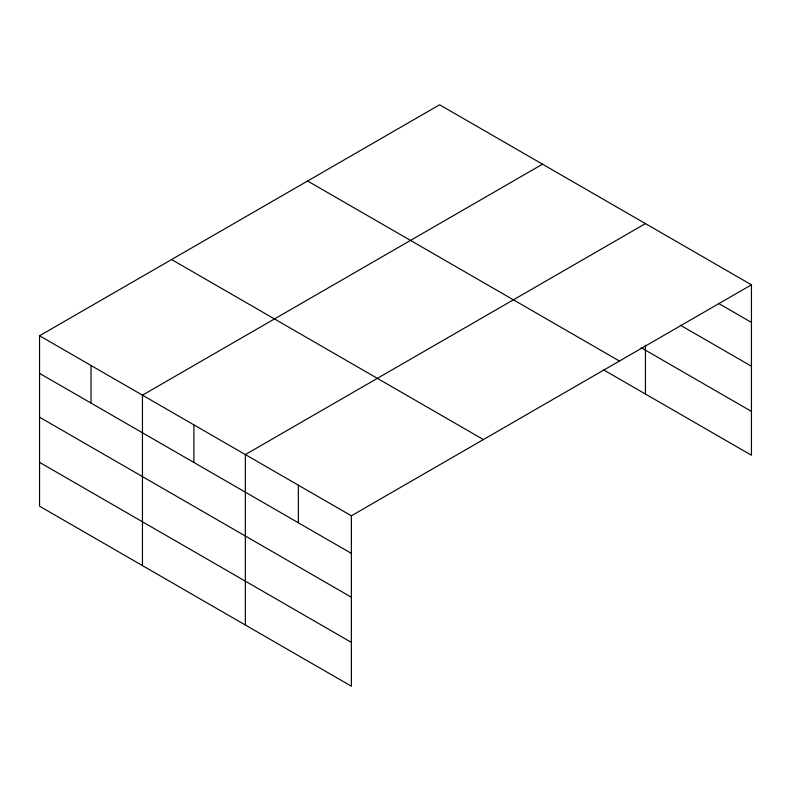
<?xml version="1.0" encoding="UTF-8"?>
<svg xmlns="http://www.w3.org/2000/svg" width="791" height="791" viewBox="0 0 791 791"><rect width="100%" height="100%" fill="white"/><g stroke="black" fill="none" stroke-linecap="round" stroke-linejoin="round"><path stroke-width="1.19" d="M751.45 284.809L439.628 104.778L39.55 335.76L39.55 506.191L351.372 686.222L351.372 515.791L751.45 284.809L751.45 455.24L603.434 369.783M542.527 164.192L142.449 395.174L142.449 565.605M645.436 223.596L245.348 454.578L245.348 625.009M718.584 303.428L751.45 322.402M680.418 325.23L751.45 366.233M641.234 347.763L751.45 411.399M307.6 181.001L619.422 361.032M171.578 259.537L483.4 439.569M39.55 335.76L351.372 515.791M39.55 373.362L351.372 553.384M39.55 417.193L351.372 597.225M39.55 462.359L351.372 642.381M645.436 345.311L645.436 394.027M298.355 485.19L298.355 522.782M193.904 424.876L193.904 462.478M91.005 365.472L91.005 403.064"/></g></svg>
